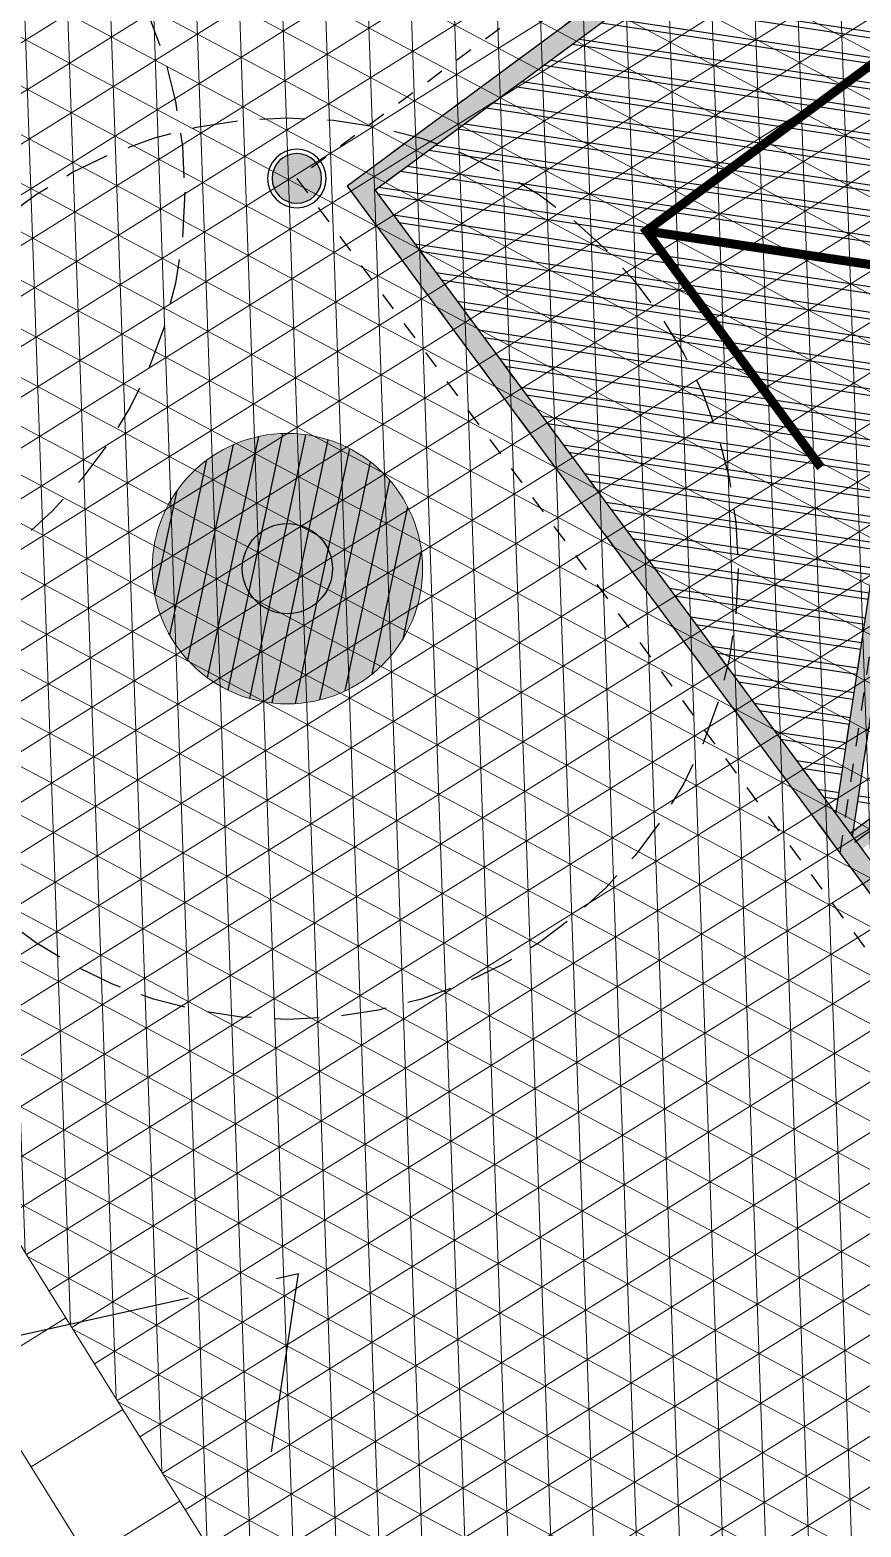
# Model space of a CAD drawing. Header units: metres. Extents: x 678805 to 1359287, y 2747329 to 5497370.
# Drawn here: x 679848.49 to 679853.1, y 2748714.73 to 2748723.04 of the extents above; entities that cross this region are included whole.
import ezdxf
from ezdxf.enums import TextEntityAlignment as Align

# ---------------------------------------------------------------- set-up
doc = ezdxf.new("R2010")
doc.units = ezdxf.units.M
for name, pattern in [('XREF_MON_BUILDINGS$0$DASH_1', [0.4, 0.1, -0.3]), ('XREF_MON_BUILDINGS$0$Dash_2_', [0.25, 0.125, -0.125]), ('XREF_MON_GENERAL_LAYOUT$0$DASHEDX2', [1.5, 1, -0.5]), ('XREF_MON_SFT_TREES$0$HIDDEN', [0.375, 0.25, -0.125])]:
    doc.linetypes.add(name, pattern=pattern)
for name, color, linetype in [('00_XREF_MON_HSC_PAVEMENT', 7, 'Continuous'), ('00_XREF_TWQ_BUILDINGS', 7, 'Continuous'), ('00_XREF_TWQ_SFT_TREES', 7, 'Continuous'), ('XREF_MON_BUILDINGS$0$02-L-Pergola Arrows', 8, 'Continuous'), ('XREF_MON_BUILDINGS$0$02-L-Pergola Pillars', 7, 'Continuous'), ('XREF_MON_BUILDINGS$0$02-L-Pergola Profiles', 8, 'Continuous'), ('XREF_MON_BUILDINGS$0$02-L-Pergola Projection', 8, 'Continuous'), ('XREF_MON_BUILDINGS$0$02-L-Pergola Shades', 15, 'Continuous'), ('XREF_MON_BUILDINGS$0$02-L-Pergola Shades Schematic', 8, 'Continuous'), ('XREF_MON_GENERAL_LAYOUT$0$02-L-Sailcloth', 8, 'XREF_MON_GENERAL_LAYOUT$0$DASHEDX2'), ('XREF_MON_HSC_PAVEMENT$0$03-TR-Tree Pit_Green', 74, 'Continuous'), ('XREF_MON_SFT_TREES$0$SL_TREE_CANOPY', 251, 'XREF_MON_SFT_TREES$0$HIDDEN'), ('XREF_MON_SFT_TREES$0$SL_TREE_TRUNK', 251, 'Continuous')]:
    doc.layers.add(name, color=color, linetype=linetype)
for name, color, linetype, true_color in [('02-L-Waterfeatures 01', 7, 'Continuous', 0x4da6ff), ('XREF_MON_BUILDINGS$0$02-L-Pergola Wipeout', 7, 'Continuous', 0xffffff), ('XREF_MON_HSC_PAVEMENT$0$03-TR-Tree Pit_White', 7, 'Continuous', 0xfcfcfc), ('XREF_MON_SFT_TREES$0$SL_TREE_MELIA_AZEDARACH', 7, 'Continuous', 0xfcb0fa)]:
    doc.layers.add(name, color=color, linetype=linetype, true_color=true_color)
doc.layers.add('XREF_MON_BUILDINGS$0$02-L-Pergola Aux', color=50, linetype='Continuous', plot=False)
for name, color, linetype, lineweight in [('XREF_MON_GENERAL_LAYOUT$0$02-L-Material Change', 251, 'Continuous', 5), ('XREF_MON_GENERAL_LAYOUT$0$04-BK-Tree Pit', 6, 'Continuous', 5), ('XREF_MON_HSC_PAVEMENT$0$04-BK-Tree Pit', 6, 'Continuous', 5)]:
    doc.layers.add(name, color=color, linetype=linetype, lineweight=lineweight)
doc.layers.add('XREF_MON_HSC_PAVEMENT$0$02-L-Joints-Paviment_07_Precast Concrete Blocks 60X40', color=7, linetype='Continuous', lineweight=5, true_color=0x999999)
doc.layers.add('XREF_MON_HSC_PAVEMENT$0$03-TR-Pavement_07_Precast irregular Concrete Blocks', color=7, linetype='Continuous', lineweight=5, true_color=0xb3b3b3)
doc.layers.get('XREF_MON_SFT_TREES$0$SL_TREE_MELIA_AZEDARACH').off()
doc.styles.add('XREF_MON_GENERAL_LAYOUT$0$Standard', font='arial.ttf')

# ---------------------------------------------------------------- blocks, each defined once
blk = doc.blocks.new('XREF_MON_BUILDINGS$0$lamas aluminiotriangulo')
for points in [[(680244.1824, 2748658.419), (680246.3212, 2748656.2803)], [(680246.3459, 2748656.305), (680244.2072, 2748658.4438)], [(680246.4202, 2748656.3793), (680244.3557, 2748658.4438)], [(680244.4052, 2748658.4438), (680246.4449, 2748656.404)], [(680246.5192, 2748656.4783), (680244.5537, 2748658.4438)], [(680244.6032, 2748658.4438), (680246.5439, 2748656.503)], [(680246.6181, 2748656.5773), (680244.7517, 2748658.4438)], [(680244.8011, 2748658.4438), (680246.6429, 2748656.602)], [(680246.7171, 2748656.6762), (680244.9496, 2748658.4438)], [(680244.9991, 2748658.4438), (680246.7419, 2748656.701)], [(680246.8161, 2748656.7752), (680245.1476, 2748658.4438)], [(680245.1971, 2748658.4438), (680246.8409, 2748656.8)], [(680246.9151, 2748656.8742), (680245.3456, 2748658.4438)], [(680245.3951, 2748658.4438), (680246.9399, 2748656.899)], [(680247.0141, 2748656.9732), (680245.5436, 2748658.4438)], [(680245.5931, 2748658.4438), (680247.0389, 2748656.998)], [(680247.1131, 2748657.0722), (680245.7416, 2748658.4438)], [(680245.7911, 2748658.4438), (680247.1379, 2748657.097)], [(680247.2121, 2748657.1712), (680245.9396, 2748658.4438)], [(680245.9891, 2748658.4438), (680247.2369, 2748657.196)], [(680246.2469, 2748656.206), (680244.1824, 2748658.2705)], [(680244.1824, 2748658.221), (680246.2222, 2748656.1813)], [(680246.1479, 2748656.107), (680244.1824, 2748658.0725)], [(680244.1824, 2748658.023), (680246.1232, 2748656.0823)], [(680246.0489, 2748656.008), (680244.1824, 2748657.8745)], [(680244.1824, 2748657.825), (680246.0242, 2748655.9833)], [(680245.9499, 2748655.909), (680244.1824, 2748657.6765)], [(680244.1824, 2748657.627), (680245.9252, 2748655.8843)], [(680245.8509, 2748655.81), (680244.1824, 2748657.4786)], [(680244.1824, 2748657.4291), (680245.8262, 2748655.7853)], [(680245.7519, 2748655.711), (680244.1824, 2748657.2806)], [(680244.1824, 2748657.2311), (680245.7272, 2748655.6863)], [(680245.6529, 2748655.6121), (680244.1824, 2748657.0826)], [(680244.1824, 2748657.0331), (680245.6282, 2748655.5873)], [(680245.554, 2748655.5131), (680244.1824, 2748656.8846)], [(680244.1824, 2748656.8351), (680245.5292, 2748655.4883)], [(680245.455, 2748655.4141), (680244.1824, 2748656.6866)], [(680244.1824, 2748656.6371), (680245.4302, 2748655.3893)], [(680245.356, 2748655.3151), (680244.1824, 2748656.4886)], [(680244.1824, 2748656.4391), (680245.3312, 2748655.2903)], [(680245.257, 2748655.2161), (680244.1824, 2748656.2906)], [(680244.1824, 2748656.2411), (680245.2322, 2748655.1913)], [(680245.158, 2748655.1171), (680244.1824, 2748656.0926)], [(680244.1824, 2748656.0431), (680245.1332, 2748655.0923)], [(680245.059, 2748655.0181), (680244.1824, 2748655.8946)], [(680244.1824, 2748655.8451), (680245.0342, 2748654.9933)], [(680244.96, 2748654.9191), (680244.1824, 2748655.6966)], [(680244.1824, 2748655.6471), (680244.9352, 2748654.8943)], [(680244.861, 2748654.8201), (680244.1824, 2748655.4987)], [(680244.1824, 2748655.4492), (680244.8362, 2748654.7953)], [(680244.1824, 2748655.3007), (680244.762, 2748654.7211)], [(680244.1824, 2748655.2512), (680244.7372, 2748654.6964)], [(680244.663, 2748654.6221), (680244.1824, 2748655.1027)], [(680244.1824, 2748655.0532), (680244.6383, 2748654.5974)], [(680244.564, 2748654.5231), (680244.1824, 2748654.9047)], [(680244.1824, 2748654.8552), (680244.5393, 2748654.4984)], [(680244.465, 2748654.4241), (680244.1824, 2748654.7067)], [(680244.1824, 2748654.6572), (680244.4403, 2748654.3994)], [(680244.366, 2748654.3251), (680244.1824, 2748654.5087)], [(680244.1824, 2748654.4592), (680244.3413, 2748654.3004)], [(680244.267, 2748654.2261), (680244.1824, 2748654.3107)], [(680244.1824, 2748654.2612), (680244.2423, 2748654.2014)], [(680244.3448, 2748654.1483), (680244.4844, 2748654.0088)], [(680244.4349, 2748654.0088), (680244.3201, 2748654.1236)]]:
    blk.add_lwpolyline(points)
blk = doc.blocks.new('XREF_MON_BUILDINGS$0$PERGOLA PLEGADA')
at = {"layer": 'XREF_MON_BUILDINGS$0$02-L-Pergola Pillars', "true_color": 0xfcfcfc}
h = blk.add_hatch(color=7, dxfattribs=at)
h.dxf.hatch_style = 1
h.paths.add_polyline_path([(9.4625, 0, 1), (9.7375, 0, 1)])
at = {"layer": 'XREF_MON_BUILDINGS$0$02-L-Pergola Wipeout', "true_color": 0xfcfcfc}
h = blk.add_hatch(color=7, dxfattribs=at)
h.dxf.hatch_style = 1
h.paths.add_polyline_path([(4.6122, 9.29), (0.31, 4.9878), (0.31, 9.29)])
h.paths.add_polyline_path([(0.3328, 4.855), (4.745, 9.2672), (4.745, 4.9006), (4.6994, 4.855)])
h.paths.add_polyline_path([(4.855, 9.29), (9.1344, 9.29), (4.855, 5.0106)])
h.paths.add_polyline_path([(9.29, 9.1344), (9.29, 4.855), (5.0106, 4.855)])
h.paths.add_polyline_path([(4.9006, 4.745), (9.2672, 4.745), (4.855, 0.3328), (4.855, 4.6994)])
h.paths.add_polyline_path([(9.29, 4.6122), (9.29, 0.31), (4.9878, 0.31)])
h.paths.add_polyline_path([(0.4656, 0.31), (4.745, 4.5894), (4.745, 0.31)])
h.paths.add_polyline_path([(0.31, 4.745), (4.5894, 4.745), (0.31, 0.4656)])
h.paths.add_polyline_path([(9.4, 0.2), (0.2, 0.2), (0.2, 9.4), (9.4, 9.4)])
at = {"layer": 'XREF_MON_BUILDINGS$0$02-L-Pergola Arrows', "color": 253, "const_width": 0.05}
for points in [[(5.8434, 3.7566), (8.2145, 1.3855)], [(5.8434, 3.7566), (8.2145, 1.3855)], [(6.584, 1.3855), (8.2145, 1.3855), (8.2145, 3.016)]]:
    blk.add_lwpolyline(points, dxfattribs=at)
at = {"layer": 'XREF_MON_BUILDINGS$0$02-L-Pergola Aux', "linetype": 'XREF_MON_BUILDINGS$0$Dash_2_', "ltscale": 0.5}
for p, q in [((9.6, 9.6), (9.6, 0)), ((4.8, 4.8), (4.8, 0.2)), ((4.8, 0.2), (9.4, 4.8)), ((9.6, 0), (0, 0))]:
    blk.add_line(p, q, dxfattribs=at)
at = {"layer": 'XREF_MON_BUILDINGS$0$02-L-Pergola Pillars'}
blk.add_circle((9.6, 0), 0.1625, dxfattribs=at)
at = {"layer": 'XREF_MON_BUILDINGS$0$02-L-Pergola Pillars', "color": 253}
blk.add_circle((9.6, 0), 0.1375, dxfattribs=at)
at = {"layer": 'XREF_MON_BUILDINGS$0$02-L-Pergola Profiles'}
for p, q in [((4.8322, 0.31), (9.2672, 4.745)), ((4.855, 4.745), (4.855, 0.31)), ((4.9878, 0.31), (9.29, 4.6122))]:
    blk.add_line(p, q, dxfattribs=at)
for points in [[(9.4, 0.2), (0.2, 0.2), (0.2, 9.4), (9.4, 9.4)], [(0.31, 9.29), (9.29, 9.29), (9.29, 0.31), (0.31, 0.31)]]:
    blk.add_lwpolyline(points, close=True, dxfattribs=at)
at = {"layer": 'XREF_MON_BUILDINGS$0$02-L-Pergola Projection', "linetype": 'XREF_MON_BUILDINGS$0$DASH_1'}
for p, q in [((4.8322, 0.31), (9.2672, 4.745)), ((4.855, 4.745), (4.855, 0.31)), ((4.9878, 0.31), (9.29, 4.6122))]:
    blk.add_line(p, q, dxfattribs=at)
for points in [[(9.4, 0.2), (0.2, 0.2), (0.2, 9.4), (9.4, 9.4)], [(0.31, 9.29), (9.29, 9.29), (9.29, 0.31), (0.31, 0.31)]]:
    blk.add_lwpolyline(points, close=True, dxfattribs=at)
at = {"layer": 'XREF_MON_BUILDINGS$0$02-L-Pergola Shades', "xscale": -1, "rotation": 270.0000000152252}
blk.add_blockref('XREF_MON_BUILDINGS$0$lamas aluminiotriangulo', (-2748649.1536, -680243.8732), dxfattribs=at)
at = {"layer": 'XREF_MON_BUILDINGS$0$02-L-Pergola Shades Schematic', "xscale": -1, "rotation": 270.0000000152252}
blk.add_blockref('XREF_MON_BUILDINGS$0$lamas aluminiotriangulo', (-2748649.1536, -680243.8732), dxfattribs=at)
blk = doc.blocks.new('XREF_MON_BUILDINGS')
at = {"layer": 'XREF_MON_BUILDINGS$0$02-L-Pergola Projection', "xscale": -1, "rotation": 306.4539944455664}
blk.add_blockref('XREF_MON_BUILDINGS$0$PERGOLA PLEGADA', (679855.6756, 2748714.4934), dxfattribs=at)
blk = doc.blocks.new('XREF_MON_SFT_TREES$0$Melia_Azedarach.C')
h = blk.add_hatch()
h.set_pattern_fill('ANSI31', color=256, scale=0.1, angle=25.45)
edge = h.paths.add_edge_path()
edge.add_arc((0, 0), 2.5, 0, 360)
at = {"layer": 'XREF_MON_SFT_TREES$0$SL_TREE_TRUNK'}
h = blk.add_hatch(color=256, dxfattribs=at)
h.dxf.hatch_style = 1
edge = h.paths.add_edge_path()
edge.add_arc((0, 0), 0.25, 0, 360)
at = {"layer": 'XREF_MON_SFT_TREES$0$SL_TREE_CANOPY', "linetype": 'XREF_MON_SFT_TREES$0$HIDDEN'}
blk.add_circle((0, 0), 2.5, dxfattribs=at)
at = {"layer": 'XREF_MON_SFT_TREES$0$SL_TREE_TRUNK'}
blk.add_circle((0, 0), 0.25, dxfattribs=at)
blk = doc.blocks.new('XREF_MON_SFT_TREES')
at = {"layer": 'XREF_MON_SFT_TREES$0$SL_TREE_MELIA_AZEDARACH'}
for p in [(679846.8494, 2748722.1388), (679849.9191, 2748720.0507)]:
    blk.add_blockref('XREF_MON_SFT_TREES$0$Melia_Azedarach.C', p, dxfattribs=at)
blk = doc.blocks.new('*U529')
at = {"layer": 'XREF_MON_HSC_PAVEMENT$0$03-TR-Tree Pit_Green'}
h = blk.add_hatch(dxfattribs=at)
h.set_pattern_fill('ANSI31', color=256, scale=0.04, angle=33)
edge = h.paths.add_edge_path()
edge.add_arc((0, 0), 0.75, 0, 360)
at = {"layer": 'XREF_MON_HSC_PAVEMENT$0$03-TR-Tree Pit_White'}
h = blk.add_hatch(color=256, dxfattribs=at)
h.dxf.hatch_style = 1
edge = h.paths.add_edge_path()
edge.add_arc((0, 0), 0.75, 0, 360)
blk.add_circle((0, 0), 0.75)
blk = doc.blocks.new('*U514')
at = {"layer": 'XREF_MON_HSC_PAVEMENT$0$02-L-Joints-Paviment_07_Precast Concrete Blocks 60X40'}
blk.add_lwpolyline([(-0.0003, 0), (-0.001, 0.6)], dxfattribs=at)
blk = doc.blocks.new('*U515')
at = {"layer": 'XREF_MON_HSC_PAVEMENT$0$02-L-Joints-Paviment_07_Precast Concrete Blocks 60X40', "color": 0, "linetype": 'ByBlock', "lineweight": -2, "transparency": 16777216, "rotation": 301.8907891982866}
for p in [(679848.181, 2748715.5776), (679848.4974, 2748715.069), (679848.8139, 2748714.5604)]:
    blk.add_blockref('*U514', p, dxfattribs=at)
blk = doc.blocks.new('XREF_MON_HSC_PAVEMENT')
at = {"layer": 'XREF_MON_HSC_PAVEMENT$0$03-TR-Pavement_07_Precast irregular Concrete Blocks', "linetype": 'Continuous'}
h = blk.add_hatch(dxfattribs=at)
h.set_pattern_fill('NET3', color=256, scale=0.075, angle=92)
h.set_pattern_definition([(92, (679898.76976, 2748715.38535), (-0.2379799, -0.0083104), []), (152, (679898.76976, 2748715.38535), (-0.1117929, -0.2102519), []), (212, (679898.76976, 2748715.38535), (0.126187, -0.20194145), [])])
h.paths.add_polyline_path([(679858.5017, 2748700.1264), (679883.3907, 2748715.6196), (679862.6211, 2748743.6439), (679859.1532, 2748741.4809), (679858.8356, 2748741.99), (679839.8294, 2748730.1355)])
at = {"layer": 'XREF_MON_HSC_PAVEMENT$0$02-L-Joints-Paviment_07_Precast Concrete Blocks 60X40'}
blk.add_lwpolyline([(679839.8292, 2748730.1357), (679858.5017, 2748700.1264), (679857.9923, 2748699.8093)], dxfattribs=at)
blk.add_blockref('*U515', (0, 0), dxfattribs=at)
at = {"layer": 'XREF_MON_HSC_PAVEMENT$0$04-BK-Tree Pit'}
blk.add_blockref('*U529', (679849.9191, 2748720.0507), dxfattribs=at)
blk = doc.blocks.new('XREF_MON_GENERAL_LAYOUT$0$Tree Pit 1.5m')
blk.add_circle((0, 0), 0.75)
blk = doc.blocks.new('XREF_MON_GENERAL_LAYOUT')
at = {"layer": 'XREF_MON_GENERAL_LAYOUT$0$02-L-Material Change'}
blk.add_lwpolyline([(679795.5953, 2748702.5471), (679839.3201, 2748729.8182), (679857.9923, 2748699.8093)], dxfattribs=at)
at = {"layer": 'XREF_MON_GENERAL_LAYOUT$0$02-L-Sailcloth', "elevation": 0}
blk.add_lwpolyline([(679809.7551, 2748716.5509, 0.122041), (679849.9788, 2748716.1409, 0.181282), (679853.8749, 2748695.4755, 0.124933), (679823.1348, 2748698.7606, 0.12741)], format="xyb", close=True, dxfattribs=at)
at = {"layer": 'XREF_MON_GENERAL_LAYOUT$0$04-BK-Tree Pit'}
blk.add_blockref('XREF_MON_GENERAL_LAYOUT$0$Tree Pit 1.5m', (679849.9191, 2748720.0507), dxfattribs=at)
at = {"style": 'XREF_MON_GENERAL_LAYOUT$0$Standard'}
for tag, rotation, p in [('604,00', 330.26429, (679905.7703, 2748776.5578)), ('603,00', 330.26429, (679901.8609, 2748753.4772)), ('600,00', 133.82598, (679944.5968, 2748745.1526)), ('602,00', 330.26429, (679883.3192, 2748738.7269)), ('601,00', 117.89057, (679920.972, 2748732.8701)), ('601,00', 330.26429, (679864.7775, 2748723.9765)), ('600,00', 40.88332, (679777.4054, 2748705.4436, 1.17)), ('602,00', 330.26429, (679941.2749, 2748705.483)), ('601,00', 40.88332, (679701.7984, 2748703.8886, 1.17)), ('598,00', 62.09101, (679810.2666, 2748702.6187)), ('600,00', 330.26429, (679877.7815, 2748691.1312)), ('600,00', 19.55109, (679920.4438, 2748685.4955)), ('601,00', 330.26429, (679934.8129, 2748683.8036)), ('599,00', 330.26429, (679854.5671, 2748679.0611)), ('600,00', 88.39282, (679743.9135, 2748675.5716)), ('599,00', 20.60862, (679924.2599, 2748675.2164)), ('601,00', 88.39282, (679728.0346, 2748671.3178, -2)), ('602,00', 88.39282, (679711.8258, 2748665.9661, -1)), ('603,00', 88.39282, (679695.6151, 2748660.611)), ('599,00', 40.88332, (679788.8073, 2748655.8292, 1.17)), ('601,00', 40.88332, (679627.6123, 2748644.6026, 1.17)), ('603,00', 41.70581, (679702.4989, 2748628.4844, 1.17)), ('600,00', 40.88332, (679645.925, 2748597.9261, 1.17)), ('599,00', 34.22768, (679673.5744, 2748555.136, 5.34))]:
    blk.add_attdef(tag, text='', height=1, rotation=rotation, dxfattribs=at).set_placement(p, align=Align.MIDDLE)
at = {"ltscale": 0.3, "style": 'XREF_MON_GENERAL_LAYOUT$0$Standard'}
for tag, rotation, p in [('603,50', 330.26429, (679911.5006, 2748760.5702)), ('602,50', 330.26429, (679892.8647, 2748745.8464)), ('600,50', 133.82598, (679933.0483, 2748738.7294)), ('601,50', 330.26429, (679873.5807, 2748731.6715)), ('601,50', 101.28567, (679909.522, 2748726.9453)), ('602,50', 330.26429, (679948.6249, 2748713.8598)), ('600,50', 39.60595, (679743.2426, 2748706.9713)), ('600,50', 330.26429, (679880.266, 2748702.726)), ('600,50', 17.35374, (679917.6151, 2748690.5539)), ('599,50', 330.26429, (679867.1975, 2748684.7162)), ('599,50', 18.89439, (679921.7104, 2748680.5784)), ('599,50', 39.60595, (679778.9915, 2748677.2412)), ('600,50', 88.39282, (679735.9249, 2748673.5861)), ('601,50', 88.39282, (679719.9063, 2748668.581)), ('602,50', 88.39282, (679703.4738, 2748663.4518)), ('598,50', 330.26429, (679861.7651, 2748662.3968)), ('601,50', 39.60595, (679610.5133, 2748662.0612)), ('600,00', 41.70581, (679752.3076, 2748637.6854)), ('601,00', 41.70581, (679736.0441, 2748634.5376)), ('599,00', 35.08346, (679763.0433, 2748634.415, 1.17)), ('602,00', 41.70581, (679720.1743, 2748633.0959, 1.17)), ('600,00', 35.08346, (679747.0628, 2748629.9031, 1.17)), ('601,00', 35.08346, (679731.2456, 2748625.2389, 1.17)), ('600,50', 39.60595, (679636.9197, 2748621.3387)), ('602,00', 35.08346, (679715.3998, 2748620.6394, 1.17)), ('599,50', 28.7604, (679659.4816, 2748574.3233))]:
    blk.add_attdef(tag, text='', height=1, rotation=rotation, dxfattribs=at).set_placement(p, align=Align.MIDDLE)

msp = doc.modelspace()

# ---------------------------------------------------------------- block references
at = {"layer": '00_XREF_MON_HSC_PAVEMENT'}
msp.add_blockref('XREF_MON_HSC_PAVEMENT', (0, 0), dxfattribs=at)

# ---------------------------------------------------------------- next in the draw order: block references
at = {"layer": '00_XREF_TWQ_BUILDINGS'}
msp.add_blockref('XREF_MON_BUILDINGS', (0, 0), dxfattribs=at)

# ---------------------------------------------------------------- next in the draw order: block references
msp.add_blockref('XREF_MON_BUILDINGS', (0, 0))

# ---------------------------------------------------------------- next in the draw order: block references
at = {"layer": '00_XREF_TWQ_SFT_TREES'}
msp.add_blockref('XREF_MON_SFT_TREES', (0, 0), dxfattribs=at)
at = {"layer": '02-L-Waterfeatures 01', "color": 18, "true_color": 0x000000}
msp.add_blockref('XREF_MON_GENERAL_LAYOUT', (0, 0), dxfattribs=at)

doc.saveas('drawing.dxf')
